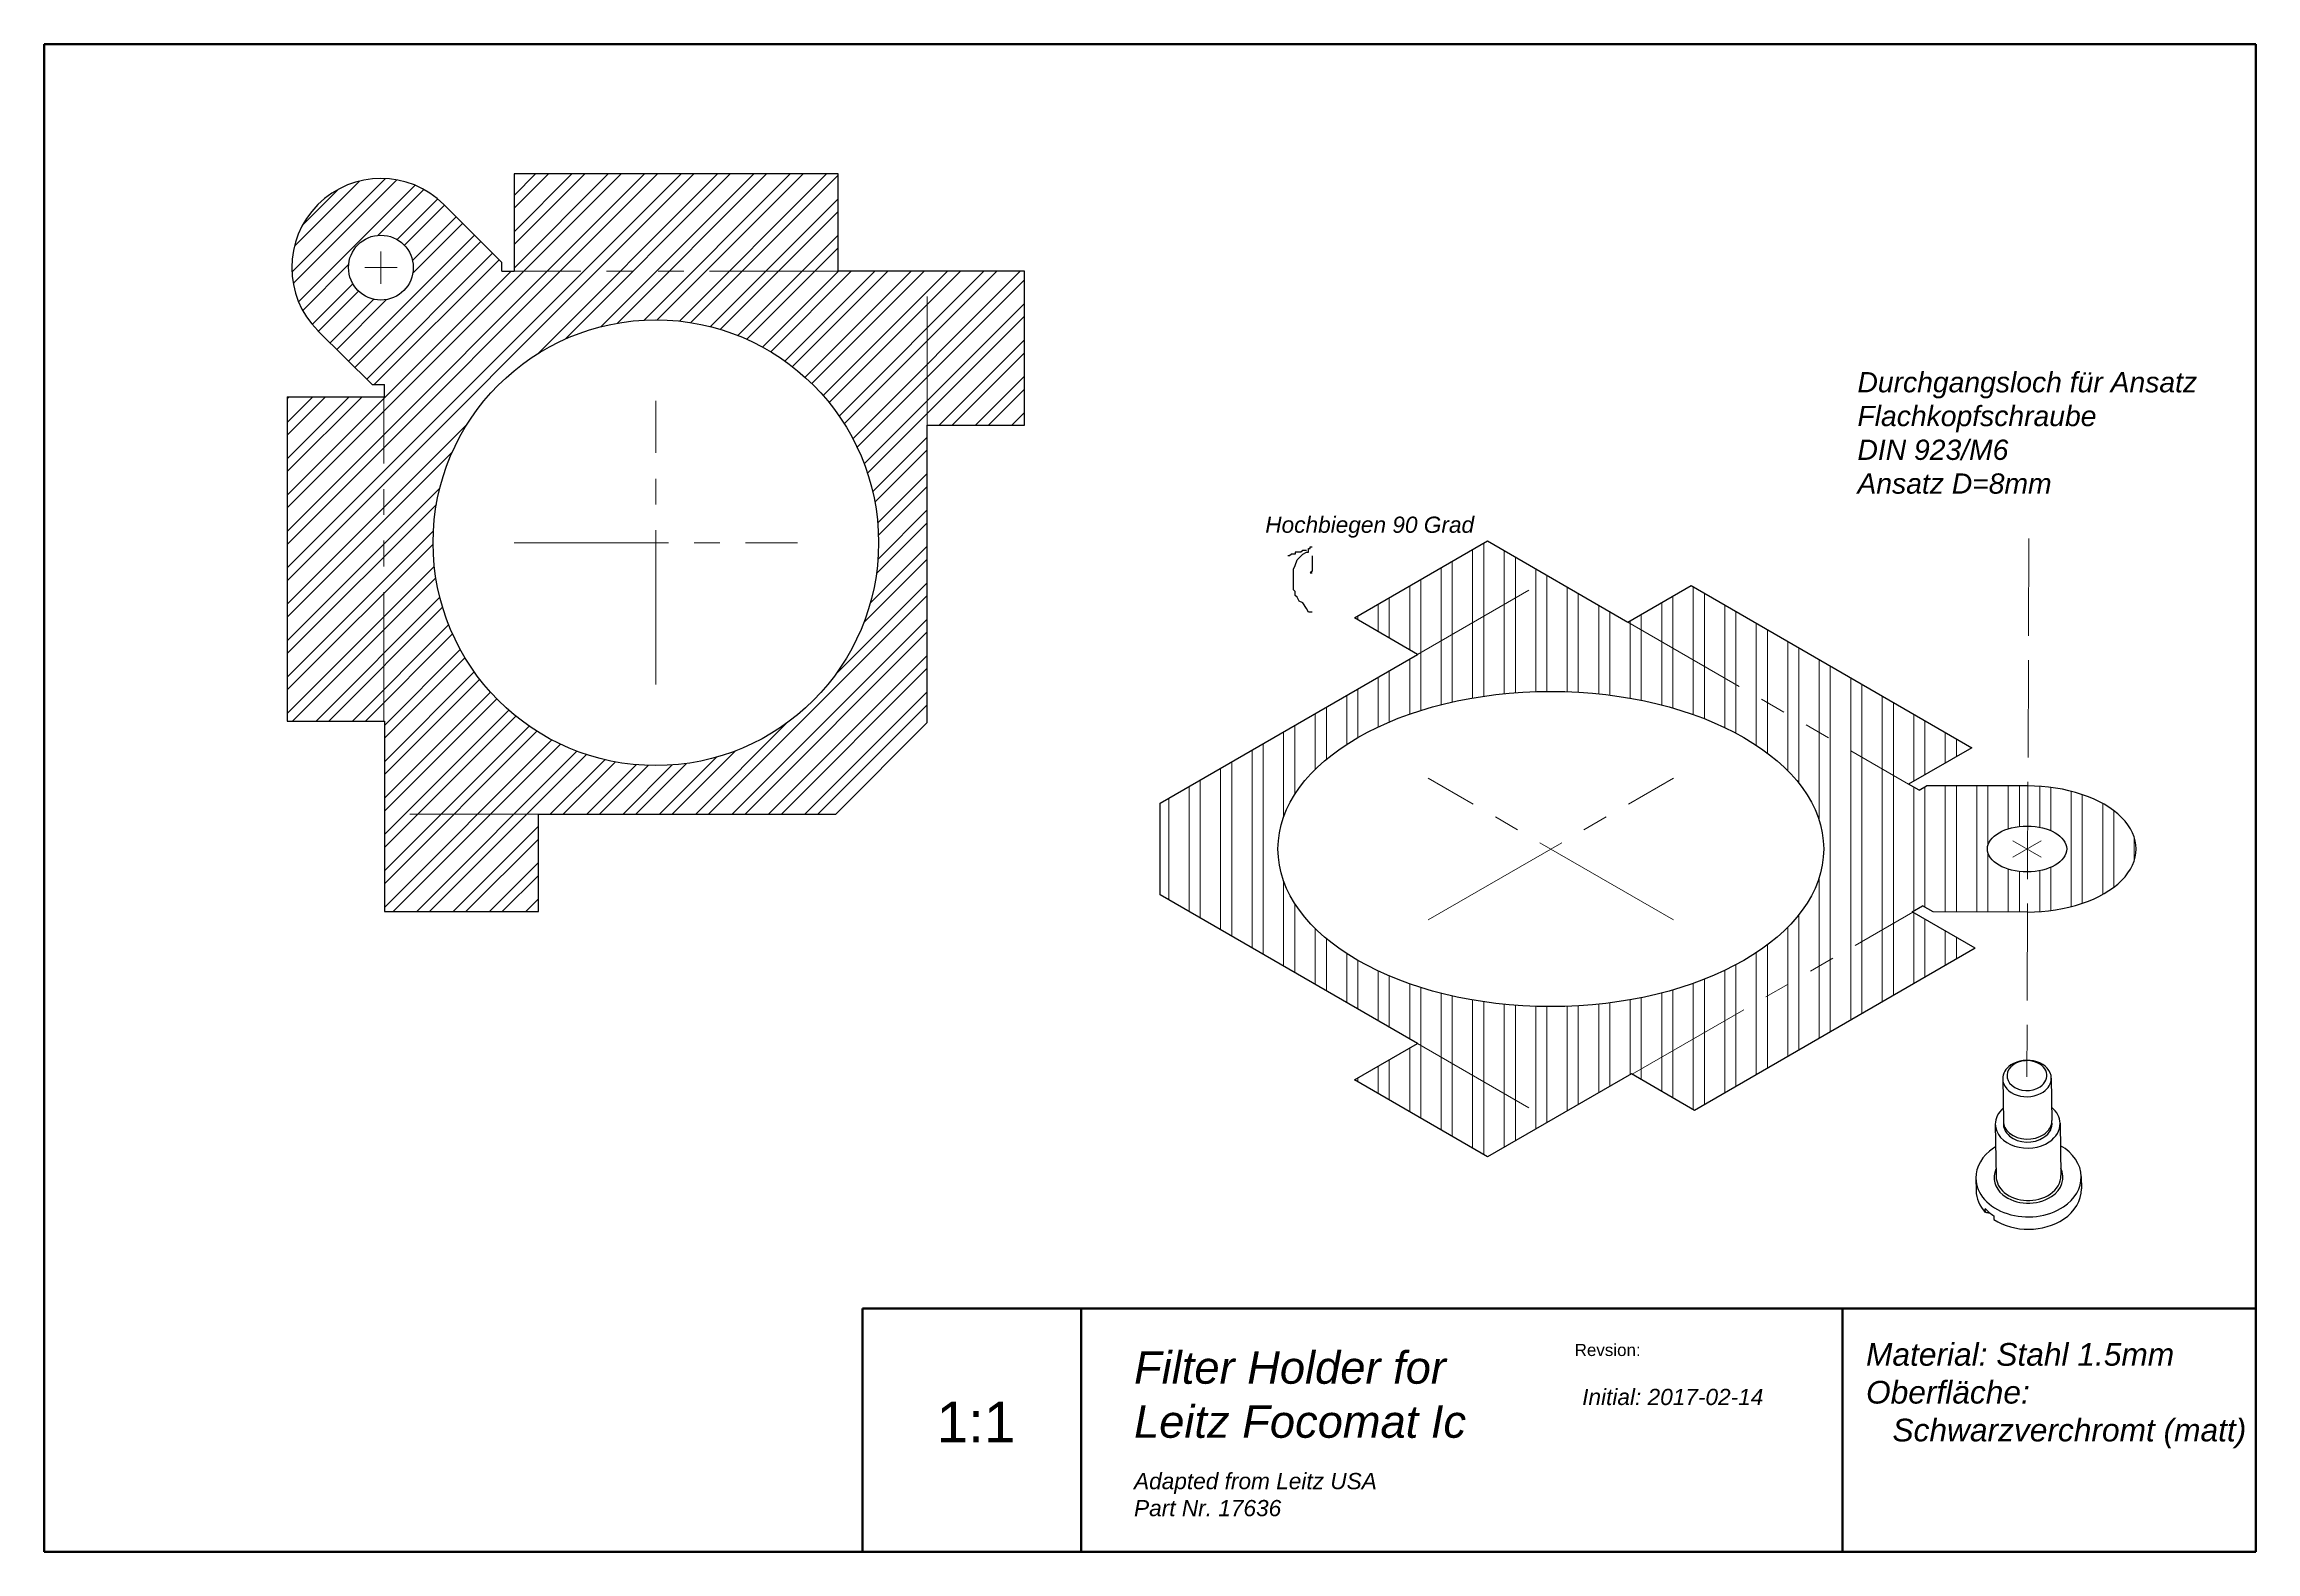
# Model space of a CAD drawing. Header units: millimetres. Extents: x 12 to 285, y 12 to 198.
import ezdxf

# ---------------------------------------------------------------- set-up
doc = ezdxf.new("R2010")
doc.units = ezdxf.units.MM
for name, pattern in [('ACAD_ISO02W100', [15, 12, -3]), ('CENTER2', [28.575, 19.05, -3.175, 3.175, -3.175]), ('PHANTOM2', [31.75, 15.875, -3.175, 3.175, -3.175, 3.175, -3.175])]:
    doc.linetypes.add(name, pattern=pattern)
doc.layers.get('0').update_dxf_attribs({"color": 178, "lineweight": 25, "true_color": 0x000000})
for name, color, linetype, lineweight, true_color in [('Centers', 1, 'CENTER2', 13, 0xff0000), ('Comments', 178, 'Continuous', 25, 0x000000), ('Folding Lines', 253, 'PHANTOM2', 13, 0xa0a0a4), ('Hatch', 253, 'Continuous', 18, 0xa0a0a4), ('Meta', 253, 'Continuous', 50, 0xa0a0a4)]:
    doc.layers.add(name, color=color, linetype=linetype, lineweight=lineweight, true_color=true_color)
doc.layers.add('Screw', color=7, linetype='Continuous', true_color=0xffffff)
doc.styles.add('textstyle0', font='')
doc.styles.add('textstyle1', font='')
doc.styles.add('textstyle2', font='')
doc.styles.add('textstyle3', font='')
doc.styles.add('textstyle4', font='')
doc.styles.add('textstyle5', font='')
doc.styles.add('textstyle6', font='')
doc.styles.add('textstyle7', font='')
doc.styles.get('textstyle0').set_extended_font_data('Arial', italic=True)
doc.styles.get('textstyle1').set_extended_font_data('Arial', italic=True)
doc.styles.get('textstyle2').set_extended_font_data('Arial', italic=True)
doc.styles.get('textstyle3').set_extended_font_data('Arial', italic=True)
doc.styles.get('textstyle4').set_extended_font_data('Arial', italic=True)
doc.styles.get('textstyle5').set_extended_font_data('Arial', italic=True)
doc.styles.get('textstyle6').set_extended_font_data('Arial', italic=True)
doc.styles.get('textstyle7').set_extended_font_data('Arial', italic=True)

msp = doc.modelspace()

# ---------------------------------------------------------------- hatches: boundary and pattern name
at = {"layer": 'Hatch'}
h = msp.add_hatch(dxfattribs=at)
h.set_pattern_fill('STEEL', color=256, style=0, pattern_type=0)
h.set_pattern_definition([(45, (0, 0), (-2.245064, 2.245064), []), (45, (1e-16, 1.5875), (-2.245064, 2.245064), [])])
edge = h.paths.add_edge_path(flags=0)
edge.add_line((70, 182), (70, 170))
edge.add_line((70, 170), (68.5, 170))
edge.add_line((68.5, 170), (68.5, 171.06))
edge.add_line((68.5, 171.06), (61.34, 178.22))
edge.add_arc((53.56, 170.44), 11, 45, 225)
edge.add_line((45.78, 162.66), (52.5, 156))
edge.add_line((52.5, 156), (54, 156))
edge.add_line((54, 156), (54, 154.5))
edge.add_line((54, 154.5), (42, 154.5))
edge.add_line((42, 154.5), (42, 114.5))
edge.add_line((42, 114.5), (54, 114.5))
edge.add_line((54, 114.5), (54, 91))
edge.add_line((54, 91), (73, 91))
edge.add_line((73, 91), (73, 103))
edge.add_line((73, 103), (109.7, 103))
edge.add_line((109.7, 103), (121, 114.3))
edge.add_line((121, 114.3), (121, 151))
edge.add_line((121, 151), (133, 151))
edge.add_line((133, 151), (133, 170))
edge.add_line((133, 170), (110, 170))
edge.add_line((110, 170), (110, 182))
edge.add_line((110, 182), (70, 182))
edge = h.paths.add_edge_path(flags=0)
edge.add_arc((87.5, 136.5), 27.5, 0, 360)
edge = h.paths.add_edge_path(flags=0)
edge.add_arc((53.56, 170.44), 4, 0, 360)

# ---------------------------------------------------------------- linework, layer by layer
for p, q in [((110, 182), (70, 182)), ((70, 182), (70, 170)), ((110, 170), (110, 182)), ((61.34, 178.22), (68.5, 171.06)), ((68.5, 170), (68.5, 171.06)), ((68.5, 170), (70, 170)), ((133, 170), (110, 170)), ((133, 151), (133, 170)), ((45.78, 162.66), (52.5, 156)), ((52.5, 156), (54, 156)), ((54, 154.5), (54, 156)), ((42, 154.5), (54, 154.5)), ((42, 154.5), (42, 114.5)), ((121, 151), (133, 151)), ((121, 114.3), (121, 151)), ((173.73, 127.21), (190.18, 136.71)), ((190.18, 136.71), (207.5, 126.71)), ((207.5, 126.71), (215.3, 131.21)), ((215.3, 131.21), (249.94, 111.21)), ((181.52, 122.71), (173.73, 127.21)), ((149.74, 104.36), (181.52, 122.71)), ((42, 114.5), (54, 114.5)), ((54, 114.5), (54, 91)), ((109.7, 103), (121, 114.3)), ((249.94, 111.21), (242.14, 106.71)), ((243.44, 105.96), (242.14, 106.71)), ((243.44, 105.96), (244.36, 106.49)), ((256.77, 106.49), (244.36, 106.49)), ((149.74, 93.06), (149.74, 104.36)), ((73, 103), (109.7, 103)), ((73, 91), (73, 103)), ((181.52, 74.71), (149.74, 93.06)), ((54, 91), (73, 91)), ((242.58, 90.96), (243.88, 91.71)), ((250.37, 86.46), (242.58, 90.96)), ((245.18, 90.96), (243.88, 91.71)), ((256.77, 90.93), (245.18, 90.96)), ((250.37, 86.46), (215.73, 66.46)), ((173.73, 70.21), (181.52, 74.71)), ((190.18, 60.71), (173.73, 70.21)), ((207.94, 70.96), (190.18, 60.71)), ((215.73, 66.46), (207.94, 70.96))]:
    msp.add_line(p, q)
for centre, radius in [((53.56, 170.44), 4), ((87.5, 136.5), 27.5)]:
    msp.add_circle(centre, radius)
msp.add_arc((53.56, 170.44), 11, 45, 225)
for centre, major_axis in [((197.98, 98.71), (-33.68, 0)), ((256.77, 98.71), (4.9, 0))]:
    msp.add_ellipse(centre, major_axis=major_axis, ratio=0.57735)
msp.add_ellipse((256.77, 98.71), major_axis=(13.47, 0), ratio=0.57735, start_param=4.712389, end_param=7.853982)
at = {"layer": 'Centers'}
for p, q in [((53.56, 168.44), (53.56, 172.44)), ((51.56, 170.44), (55.56, 170.44)), ((87.5, 119), (87.5, 154)), ((70, 136.5), (105, 136.5)), ((182.82, 89.96), (213.13, 107.46)), ((213.13, 89.96), (182.82, 107.46)), ((255.03, 97.71), (258.5, 99.71)), ((258.5, 97.71), (255.03, 99.71))]:
    msp.add_line(p, q, dxfattribs=at)
at = {"layer": 'Comments'}
for p, q in [((165.74, 134.86), (165.51, 134.86)), ((165.97, 135.09), (165.74, 134.86)), ((166.44, 135.09), (165.97, 135.09)), ((166.67, 135.32), (166.44, 135.32)), ((166.44, 135.32), (166.44, 135.09)), ((166.44, 133.7), (166.67, 134.39)), ((167.13, 135.32), (166.67, 135.32)), ((166.67, 134.39), (166.9, 134.62)), ((166.9, 134.62), (167.36, 135.09)), ((167.36, 135.55), (167.13, 135.32)), ((167.82, 135.55), (167.36, 135.55)), ((167.36, 135.09), (167.82, 135.32)), ((167.36, 135.09), (167.36, 135.09)), ((167.82, 135.32), (168.06, 135.32)), ((168.06, 135.32), (168.06, 135.78)), ((168.06, 135.78), (168.29, 135.78)), ((168.29, 135.78), (168.29, 136.01)), ((168.29, 136.01), (168.52, 136.01)), ((168.52, 134.86), (168.52, 134.62)), ((168.52, 134.62), (168.52, 134.16)), ((168.52, 134.16), (168.52, 133.7)), ((166.2, 133.24), (166.44, 133.7)), ((166.2, 132.77), (166.2, 133.24)), ((166.2, 132.08), (166.2, 132.77)), ((166.2, 131.85), (166.2, 132.08)), ((166.2, 131.38), (166.2, 131.85)), ((166.2, 131.15), (166.2, 131.38)), ((166.2, 130.69), (166.2, 131.15)), ((168.52, 133), (168.29, 132.77)), ((168.29, 132.77), (168.52, 132.77)), ((168.52, 133.7), (168.52, 133.24)), ((168.52, 133.24), (168.52, 133)), ((168.52, 133), (168.52, 133)), ((166.44, 130.46), (166.2, 130.69)), ((166.44, 130), (166.44, 130.46)), ((166.67, 129.76), (166.44, 130)), ((166.9, 129.3), (166.67, 129.76)), ((167.36, 129.07), (166.9, 129.3)), ((167.82, 128.38), (167.36, 129.07)), ((168.06, 127.91), (167.82, 128.38)), ((168.52, 127.91), (168.06, 127.91))]:
    msp.add_line(p, q, dxfattribs=at)
at = {"layer": 'Comments', "linetype": 'ACAD_ISO02W100', "lineweight": 13, "flags": 128}
msp.add_lwpolyline([(257, 137), (256.74, 70.59)], dxfattribs=at)
at = {"layer": 'Folding Lines'}
for p, q in [((110, 170), (70, 170)), ((121, 151), (121, 170)), ((53.91, 114.53), (53.91, 154.53)), ((181.52, 122.71), (197.98, 132.21)), ((207.5, 126.71), (242.14, 106.71)), ((73, 103), (54, 103)), ((208.04, 70.93), (242.68, 90.93)), ((181.52, 74.71), (197.98, 65.21))]:
    msp.add_line(p, q, dxfattribs=at)
at = {"layer": 'Hatch'}
for p, q in [((185.82, 116.85), (185.82, 134.19)), ((188.33, 117.34), (188.33, 135.64)), ((189.71, 117.56), (189.71, 136.44)), ((192.22, 117.87), (192.22, 135.53)), ((193.6, 117.99), (193.6, 134.74)), ((180.56, 123.27), (180.56, 131.15)), ((181.93, 115.81), (181.93, 131.95)), ((184.45, 116.52), (184.45, 133.4)), ((196.11, 118.13), (196.11, 133.29)), ((197.49, 118.15), (197.49, 132.49)), ((200, 118.12), (200, 131.04)), ((215.55, 115.3), (215.55, 131.06)), ((176.67, 125.51), (176.67, 128.91)), ((178.04, 124.72), (178.04, 129.7)), ((201.37, 118.06), (201.37, 130.25)), ((203.89, 117.85), (203.89, 128.8)), ((211.67, 116.48), (211.67, 129.12)), ((213.04, 116.1), (213.04, 129.91)), ((216.93, 114.79), (216.93, 130.27)), ((219.44, 113.69), (219.44, 128.82)), ((174.15, 126.96), (174.15, 127.46)), ((205.26, 117.7), (205.26, 128)), ((207.78, 117.31), (207.78, 126.87)), ((209.15, 117.05), (209.15, 127.66)), ((220.82, 113), (220.82, 128.02)), ((223.33, 111.51), (223.33, 126.57)), ((224.71, 110.54), (224.71, 125.78)), ((227.22, 108.36), (227.22, 124.33)), ((228.6, 106.81), (228.6, 123.53)), ((178.04, 114.39), (178.04, 120.7)), ((180.56, 115.35), (180.56, 122.15)), ((231.11, 102.2), (231.11, 122.08)), ((232.48, 76.13), (232.48, 121.29)), ((172.78, 111.61), (172.78, 117.66)), ((174.15, 112.46), (174.15, 118.46)), ((176.67, 113.77), (176.67, 119.91)), ((235, 77.58), (235, 119.84)), ((236.37, 78.38), (236.37, 119.04)), ((238.89, 79.83), (238.89, 117.59)), ((168.89, 108.52), (168.89, 115.42)), ((170.27, 109.76), (170.27, 116.21)), ((240.26, 80.62), (240.26, 116.8)), ((242.78, 107.07), (242.78, 115.35)), ((165, 102.68), (165, 113.17)), ((166.38, 105.44), (166.38, 113.97)), ((244.15, 107.87), (244.15, 114.55)), ((246.66, 109.32), (246.66, 113.1)), ((248.04, 110.11), (248.04, 112.31)), ((158.6, 87.94), (158.6, 109.48)), ((161.11, 86.49), (161.11, 110.93)), ((162.49, 85.7), (162.49, 111.72)), ((154.71, 90.19), (154.71, 107.23)), ((157.22, 88.74), (157.22, 108.68)), ((246.66, 90.96), (246.66, 106.49)), ((248.04, 90.95), (248.04, 106.49)), ((250.55, 90.95), (250.55, 106.49)), ((251.93, 99.16), (251.93, 106.49)), ((254.44, 101.2), (254.44, 106.49)), ((255.82, 101.49), (255.82, 106.49)), ((150.82, 92.43), (150.82, 104.99)), ((153.34, 90.98), (153.34, 106.44)), ((242.78, 91.07), (242.78, 106.35)), ((244.15, 91.55), (244.15, 106.37)), ((258.33, 101.39), (258.33, 106.44)), ((259.7, 100.97), (259.7, 106.3)), ((262.22, 91.6), (262.22, 105.82)), ((263.59, 92.01), (263.59, 105.42)), ((266.11, 93.11), (266.11, 104.31)), ((267.48, 94), (267.48, 103.42)), ((270, 97.24), (270, 100.18)), ((251.93, 90.94), (251.93, 98.26)), ((254.44, 90.94), (254.44, 96.22)), ((255.82, 90.93), (255.82, 95.94)), ((258.33, 90.98), (258.33, 96.03)), ((259.7, 91.12), (259.7, 96.45)), ((165, 84.25), (165, 94.74)), ((231.11, 75.34), (231.11, 95.22)), ((166.38, 83.45), (166.38, 91.98)), ((228.6, 73.89), (228.6, 90.61)), ((242.78, 82.07), (242.78, 90.85)), ((168.89, 82), (168.89, 88.9)), ((170.27, 81.21), (170.27, 87.66)), ((227.22, 73.09), (227.22, 89.06)), ((244.15, 82.87), (244.15, 90.05)), ((246.66, 84.32), (246.66, 88.6)), ((248.04, 85.11), (248.04, 87.81)), ((172.78, 79.76), (172.78, 85.81)), ((174.15, 78.96), (174.15, 84.96)), ((223.33, 70.85), (223.33, 85.91)), ((224.71, 71.64), (224.71, 86.88)), ((176.67, 77.51), (176.67, 83.65)), ((178.04, 76.72), (178.04, 83.04)), ((180.56, 75.27), (180.56, 82.07)), ((215.55, 66.56), (215.55, 82.12)), ((216.93, 67.15), (216.93, 82.64)), ((219.44, 68.6), (219.44, 83.73)), ((220.82, 69.4), (220.82, 84.42)), ((181.93, 65.47), (181.93, 81.61)), ((184.45, 64.02), (184.45, 80.9)), ((185.82, 63.23), (185.82, 80.57)), ((188.33, 61.78), (188.33, 80.08)), ((189.71, 60.98), (189.71, 79.86)), ((192.22, 61.89), (192.22, 79.55)), ((193.6, 62.68), (193.6, 79.43)), ((196.11, 64.13), (196.11, 79.29)), ((197.49, 64.93), (197.49, 79.27)), ((200, 66.38), (200, 79.3)), ((201.37, 67.17), (201.37, 79.36)), ((203.89, 68.62), (203.89, 79.57)), ((205.26, 69.42), (205.26, 79.73)), ((207.78, 70.87), (207.78, 80.11)), ((209.15, 70.26), (209.15, 80.37)), ((211.67, 68.81), (211.67, 80.94)), ((213.04, 68.01), (213.04, 81.32)), ((180.56, 66.27), (180.56, 74.15)), ((176.67, 68.51), (176.67, 71.91)), ((178.04, 67.72), (178.04, 72.7)), ((174.15, 69.96), (174.15, 70.46))]:
    msp.add_line(p, q, dxfattribs=at)
at = {"layer": 'Meta', "lineweight": 100}
for p, q in [((285, 198), (12, 198)), ((12, 198), (12, 12)), ((285, 12), (285, 198)), ((12, 12), (285, 12))]:
    msp.add_line(p, q, dxfattribs=at)
at = {"layer": 'Meta'}
for p, q in [((113, 42), (285, 42)), ((113, 42), (113, 12)), ((140, 42), (140, 12)), ((234, 42), (234, 12))]:
    msp.add_line(p, q, dxfattribs=at)
at = {"layer": 'Screw'}
for p, q in [((253.76, 70.35), (253.84, 65.11)), ((259.76, 70.44), (259.84, 65.21)), ((252.85, 64.74), (252.95, 58.29)), ((260.85, 64.86), (260.95, 58.41)), ((250.45, 58.09), (250.47, 56.56)), ((263.45, 58.29), (263.47, 56.77)), ((251.62, 53.87), (251.61, 54.33)), ((251.71, 53.85), (251.62, 53.87)), ((251.8, 53.83), (251.71, 53.85)), ((251.89, 53.81), (251.8, 53.83)), ((251.98, 53.8), (251.89, 53.81)), ((252.06, 53.78), (251.98, 53.8)), ((252.15, 53.76), (252.06, 53.78)), ((252.23, 53.75), (252.15, 53.76)), ((252.24, 53.75), (252.23, 53.75)), ((252.67, 53.44), (252.68, 52.98))]:
    msp.add_line(p, q, dxfattribs=at)
for centre, major_axis, start_param, end_param in [((256.76, 70.39), (3, 0.05), 2.284521, 3.141631), ((256.75, 70.75), (2.46, 0.04), 2.284521, 5.426113), ((256.76, 70.39), (3, 0.05), 0.000038, 2.284521), ((256.75, 70.75), (2.46, 0.04), 5.426113, 8.567706), ((256.76, 70.39), (3, 0.05), 3.141631, 5.426113), ((256.76, 70.39), (3, 0.05), 5.426113, 6.283223), ((256.85, 64.8), (4, 0.06), 2.418858, 3.141631), ((256.85, 64.8), (4, 0.06), 0.000038, 0.722734), ((256.85, 64.8), (4, 0.06), 3.141631, 5.426113), ((256.85, 64.8), (3, 0.05), 3.061952, 3.855317), ((256.84, 65.16), (3, 0.05), 3.141631, 3.855317), ((256.84, 65.16), (3, 0.05), 3.855317, 5.426113), ((256.85, 64.8), (3, 0.05), 3.855317, 5.426113), ((256.84, 65.16), (3, 0.05), 5.426113, 6.283223), ((256.85, 64.8), (3, 0.05), 5.426113, 6.362826), ((256.85, 64.8), (4, 0.06), 5.426113, 6.283223), ((256.95, 58.19), (6.5, 0.1), 2.284521, 3.141631), ((256.95, 58.19), (6.5, 0.1), 2.23367, 2.284521), ((256.95, 58.19), (6.5, 0.1), 0.000038, 0.907923), ((256.95, 58.19), (6.5, 0.1), 3.141631, 5.426113), ((256.95, 58.19), (4.25, 0.07), 2.796891, 3.855317), ((256.95, 58.35), (4, 0.06), 3.141631, 3.855317), ((256.95, 58.35), (4, 0.06), 5.426113, 6.283185), ((256.95, 58.19), (4.25, 0.07), 5.426113, 6.627887), ((256.95, 58.35), (4, 0.06), 0, 0.000038), ((256.95, 58.19), (6.5, 0.1), 5.426113, 6.283223), ((256.97, 56.67), (6.5, 0.1), 3.141631, 3.731927), ((256.95, 58.19), (4.25, 0.07), 3.855317, 5.426113), ((256.95, 58.35), (4, 0.06), 3.855317, 5.426113), ((256.97, 56.67), (6.5, 0.1), 5.426113, 6.283223), ((256.97, 57.13), (6.5, 0.1), 3.731927, 3.978707), ((256.97, 56.67), (6.5, 0.1), 3.978707, 5.426113)]:
    msp.add_ellipse(centre, major_axis=major_axis, ratio=0.75, start_param=start_param, end_param=end_param, dxfattribs=at)

# ---------------------------------------------------------------- texts
at = {"layer": 'Comments', "char_height": 1, "attachment_point": 1}
for s, insert, style in [('\\H2.5;Durchgangsloch für Ansatz\\PFlachkopfschraube \\PDIN 923/M6\\PAnsatz D=8mm', (235.83, 157.55), 'textstyle6'), ('\\H2;Hochbiegen 90 Grad', (162.73, 139.72), 'textstyle7')]:
    msp.add_mtext(s, dxfattribs=dict(at, insert=insert, style=style))
at = {"layer": 'Meta', "char_height": 1, "attachment_point": 1}
for s, insert, style in [('\\H4;Filter Holder for\\PLeitz Focomat Ic', (146.53, 36.73), 'textstyle0'), ('\\fArial|b0|i0|c0|p0;\\H1.5;Revsion:\\P', (200.92, 37.65), 'textstyle4'), ('\\H2.8;Material: Stahl 1.5mm\\POberfläche: \\P   Schwarzverchromt (matt)', (236.89, 37.75), 'textstyle1'), ('\\fArial|b0|i0|c0|p0;\\H5;1:1', (122.17, 30.51), 'textstyle2'), ('\\H2;Initial: 2017-02-14\\P', (201.85, 32.1), 'textstyle5'), ('\\H2;Adapted from Leitz USA \\PPart Nr. 17636\\P', (146.53, 21.72), 'textstyle3')]:
    msp.add_mtext(s, dxfattribs=dict(at, insert=insert, style=style))

doc.saveas('drawing.dxf')
